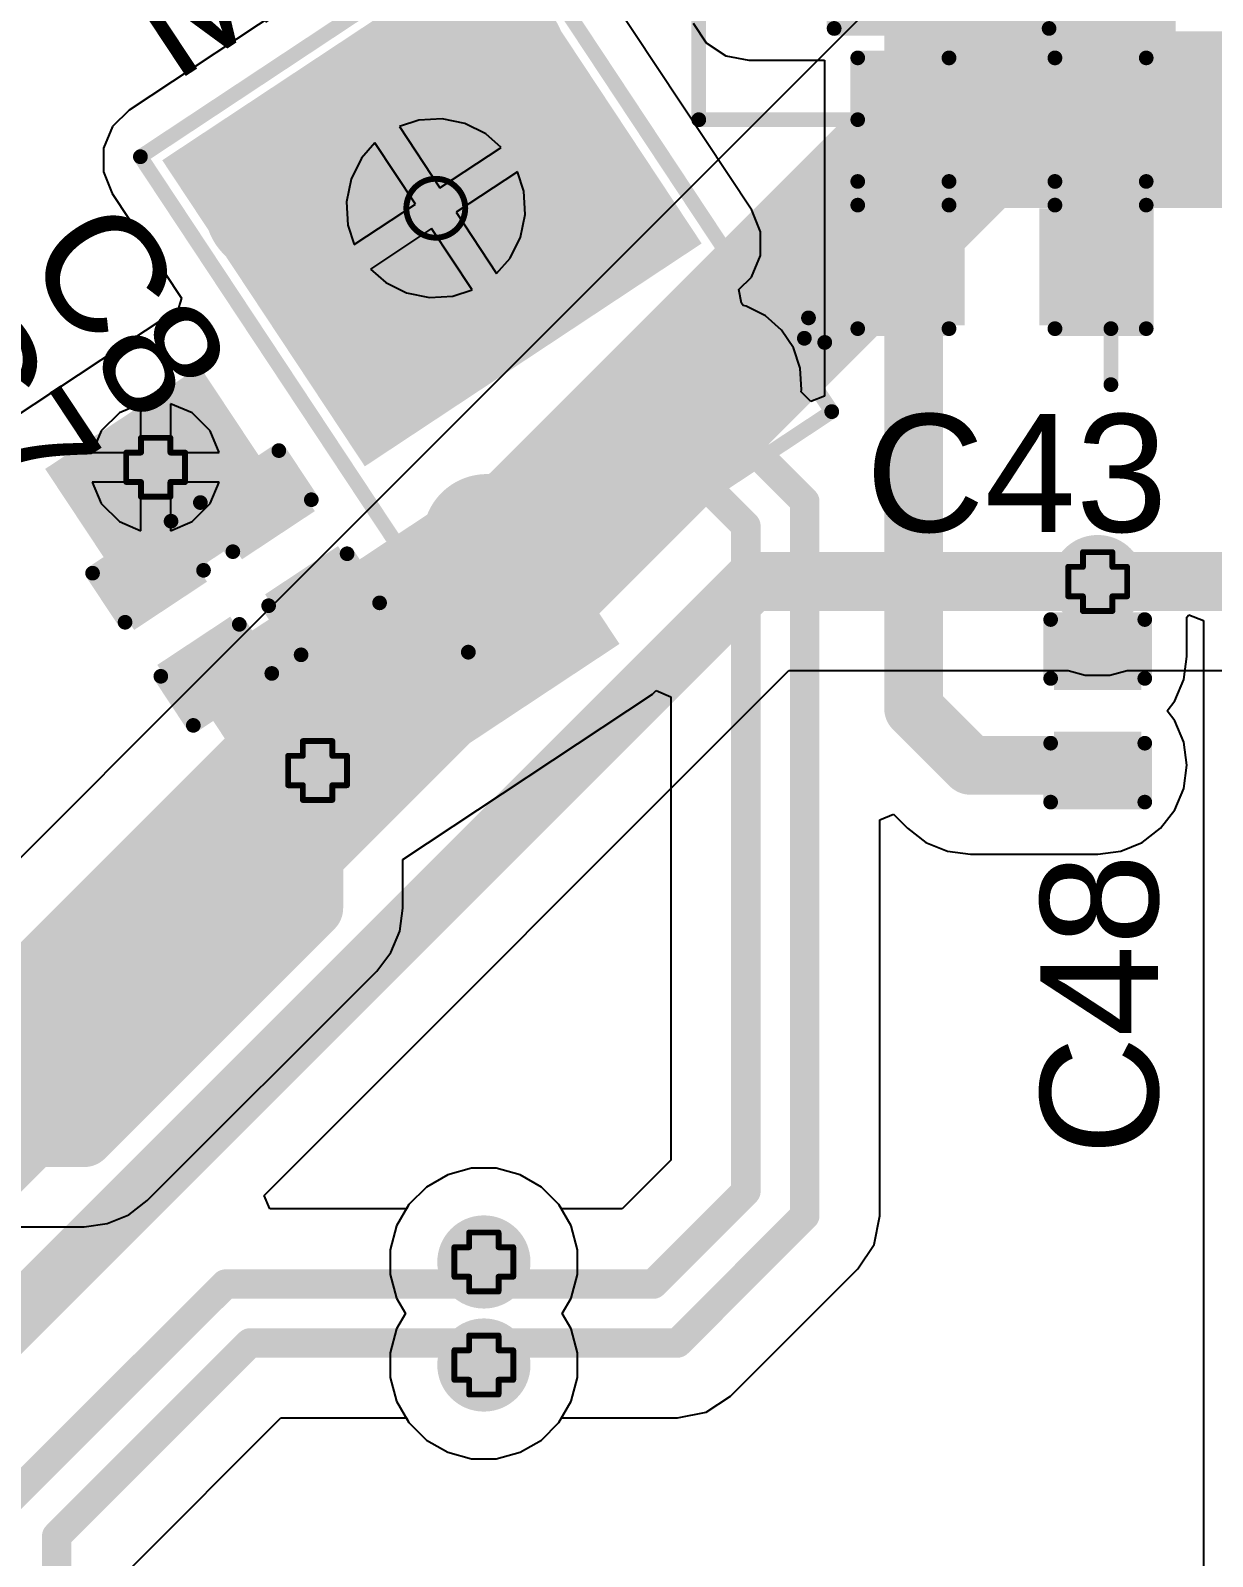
# Model space of a CAD drawing. Header units: inches. Extents: x -60 to 307, y -25 to 134.
# Drawn here: x 3.12 to 13.32, y 33.96 to 47.12 of the extents above; entities that cross this region are included whole.
import ezdxf

# ---------------------------------------------------------------- set-up
doc = ezdxf.new("R2010")
doc.units = ezdxf.units.IN
for name, color, linetype in [('BOARD OUTLINE', 216, 'Continuous'), ('Bottom Layer', 5, 'Continuous'), ('Bottom Solder', 6, 'Continuous'), ('Drill Drawing', 1, 'Continuous'), ('Pad Holes', 156, 'Continuous'), ('Top Layer', 1, 'Continuous'), ('Top Overlay', 2, 'Continuous'), ('Top Paste', 8, 'Continuous'), ('Top Solder', 216, 'Continuous'), ('Via Holes', 16, 'Continuous')]:
    doc.layers.add(name, color=color, linetype=linetype)
doc.styles.add('Arial', font='', dxfattribs={"height": 0.2})
doc.styles.get('Arial').set_extended_font_data('Arial')

# ---------------------------------------------------------------- blocks, each defined once
blk = doc.blocks.new('C___0402_1')
at = {"layer": 'Top Layer'}
for points in [[(-0.699, -0.318), (-0.699, 0.318), (-0.241, 0.318), (-0.241, -0.318)], [(0.241, -0.318), (0.241, 0.318), (0.699, 0.318), (0.699, -0.318)]]:
    blk.add_hatch(color=1, dxfattribs=at).paths.add_polyline_path(points)
at = {"layer": 'Top Paste'}
for points in [[(-0.699, -0.318), (-0.699, 0.318), (-0.241, 0.318), (-0.241, -0.318)], [(0.241, -0.318), (0.241, 0.318), (0.699, 0.318), (0.699, -0.318)]]:
    blk.add_hatch(color=8, dxfattribs=at).paths.add_polyline_path(points)
at = {"layer": 'Top Solder'}
for points in [[(-0.758, -0.377), (-0.758, 0.377), (-0.181, 0.377), (-0.181, -0.377)], [(0.181, -0.377), (0.181, 0.377), (0.758, 0.377), (0.758, -0.377)]]:
    blk.add_hatch(color=216, dxfattribs=at).paths.add_polyline_path(points)
at = {"layer": 'Top Overlay', "const_width": 0.127}
for points in [[(-0.787, 0.406), (-0.787, -0.406)], [(-0.787, 0.406), (-0.279, 0.406)], [(0.279, 0.406), (0.787, 0.406)], [(0.787, 0.406), (0.787, -0.406)], [(-0.787, -0.406), (-0.279, -0.406)], [(0.279, -0.406), (0.787, -0.406)]]:
    blk.add_lwpolyline(points, dxfattribs=at)
at = {"layer": 'Top Overlay', "const_width": 0.0635}
for points in [[(-0.819, 0.406, 1), (-0.756, 0.406, 1)], [(-0.819, 0.406, 1), (-0.756, 0.406, 1)], [(-0.311, 0.406, 1), (-0.248, 0.406, 1)], [(0.248, 0.406, 1), (0.311, 0.406, 1)], [(0.756, 0.406, 1), (0.819, 0.406, 1)], [(0.756, 0.406, 1), (0.819, 0.406, 1)], [(-0.819, -0.406, 1), (-0.756, -0.406, 1)], [(-0.819, -0.406, 1), (-0.756, -0.406, 1)], [(-0.311, -0.406, 1), (-0.248, -0.406, 1)], [(0.248, -0.406, 1), (0.311, -0.406, 1)], [(0.756, -0.406, 1), (0.819, -0.406, 1)], [(0.756, -0.406, 1), (0.819, -0.406, 1)]]:
    blk.add_lwpolyline(points, format="xyb", close=True, dxfattribs=at)
blk = doc.blocks.new('SOD_323_7')
at = {"layer": 'Top Layer'}
for points in [[(-0.75, -0.45), (-1.55, -0.45), (-1.55, 0.45), (-0.75, 0.45)], [(1.55, -0.45), (0.75, -0.45), (0.75, 0.45), (1.55, 0.45)]]:
    blk.add_hatch(color=1, dxfattribs=at).paths.add_polyline_path(points)
at = {"layer": 'Top Overlay'}
for points in [[(-2.007, 0.483), (-0.915, 0.483), (-0.915, 0.787), (-2.007, 0.787)], [(-2.007, -0.508), (-1.575, -0.508), (-1.575, 0.508), (-2.007, 0.508)], [(-2.007, -0.787), (-0.915, -0.787), (-0.915, -0.483), (-2.007, -0.483)]]:
    blk.add_hatch(color=2, dxfattribs=at).paths.add_polyline_path(points)
at = {"layer": 'Top Paste'}
for points in [[(-0.75, -0.45), (-1.55, -0.45), (-1.55, 0.45), (-0.75, 0.45)], [(1.55, -0.45), (0.75, -0.45), (0.75, 0.45), (1.55, 0.45)]]:
    blk.add_hatch(color=8, dxfattribs=at).paths.add_polyline_path(points)
at = {"layer": 'Top Solder'}
for points in [[(-0.695, -0.505), (-1.605, -0.505), (-1.605, 0.505), (-0.695, 0.505)], [(1.605, -0.505), (0.695, -0.505), (0.695, 0.505), (1.605, 0.505)]]:
    blk.add_hatch(color=216, dxfattribs=at).paths.add_polyline_path(points)
at = {"layer": 'Top Overlay', "const_width": 0.127}
for points in [[(0.94, 0.737), (-0.914, 0.737)], [(0.94, 0.737), (0.94, 0.559)], [(0.94, -0.559), (0.94, -0.737)], [(0.94, -0.737), (-0.914, -0.737)]]:
    blk.add_lwpolyline(points, dxfattribs=at)
at = {"layer": 'Top Overlay', "const_width": 0.0635}
for points in [[(-0.946, 0.737, 1), (-0.883, 0.737, 1)], [(0.908, 0.737, 1), (0.972, 0.737, 1)], [(0.908, 0.737, 1), (0.972, 0.737, 1)], [(0.908, 0.559, 1), (0.972, 0.559, 1)], [(0.908, -0.559, 1), (0.972, -0.559, 1)], [(-0.946, -0.737, 1), (-0.883, -0.737, 1)], [(0.908, -0.737, 1), (0.972, -0.737, 1)], [(0.908, -0.737, 1), (0.972, -0.737, 1)]]:
    blk.add_lwpolyline(points, format="xyb", close=True, dxfattribs=at)
blk = doc.blocks.new('SPM0687LR5H_1_26')
at = {"layer": 'Bottom Solder'}
h = blk.add_hatch(color=6, dxfattribs=at)
edge = h.paths.add_edge_path()
edge.add_arc((0, -0.913), 0.102, 0, 360)
at = {"layer": 'Pad Holes'}
h = blk.add_hatch(color=7, dxfattribs=at)
edge = h.paths.add_edge_path()
edge.add_arc((0, -0.913), 0.512, 0, 360)
at = {"layer": 'Top Layer'}
h = blk.add_hatch(color=1, dxfattribs=at)
edge = h.paths.add_edge_path()
edge.add_arc((-1.204, 1.703), 0.45, 0, 360)
h = blk.add_hatch(color=1, dxfattribs=at)
edge = h.paths.add_edge_path()
edge.add_arc((0, 1.703), 0.45, 0, 360)
h = blk.add_hatch(color=1, dxfattribs=at)
edge = h.paths.add_edge_path()
edge.add_arc((1.204, 1.703), 0.45, 0, 360)
h = blk.add_hatch(color=1, dxfattribs=at)
edge = h.paths.add_edge_path()
edge.add_arc((0, -0.913), 0.838, 0, 360)
h = blk.add_hatch(color=1, dxfattribs=at)
edge = h.paths.add_edge_path()
edge.add_arc((-1.204, -1.703), 0.45, 0, 360)
h = blk.add_hatch(color=1, dxfattribs=at)
edge = h.paths.add_edge_path()
edge.add_arc((1.204, -1.703), 0.45, 0, 360)
at = {"layer": 'Top Paste'}
h = blk.add_hatch(color=8, dxfattribs=at)
edge = h.paths.add_edge_path()
edge.add_arc((-1.204, 1.703), 0.45, 0, 360)
h = blk.add_hatch(color=8, dxfattribs=at)
edge = h.paths.add_edge_path()
edge.add_arc((0, 1.703), 0.45, 0, 360)
h = blk.add_hatch(color=8, dxfattribs=at)
edge = h.paths.add_edge_path()
edge.add_arc((1.204, 1.703), 0.45, 0, 360)
h = blk.add_hatch(color=8, dxfattribs=at)
edge = h.paths.add_edge_path()
edge.add_arc((-1.204, -1.703), 0.45, 0, 360)
h = blk.add_hatch(color=8, dxfattribs=at)
edge = h.paths.add_edge_path()
edge.add_arc((1.204, -1.703), 0.45, 0, 360)
at = {"layer": 'Top Solder'}
h = blk.add_hatch(color=216, dxfattribs=at)
edge = h.paths.add_edge_path()
edge.add_arc((-1.204, 1.703), 0.552, 0, 360)
h = blk.add_hatch(color=216, dxfattribs=at)
edge = h.paths.add_edge_path()
edge.add_arc((0, 1.703), 0.552, 0, 360)
h = blk.add_hatch(color=216, dxfattribs=at)
edge = h.paths.add_edge_path()
edge.add_arc((1.204, 1.703), 0.552, 0, 360)
h = blk.add_hatch(color=216, dxfattribs=at)
edge = h.paths.add_edge_path()
edge.add_arc((0, -0.913), 0.94, 0, 360)
h = blk.add_hatch(color=216, dxfattribs=at)
edge = h.paths.add_edge_path()
edge.add_arc((-1.204, -1.703), 0.552, 0, 360)
h = blk.add_hatch(color=216, dxfattribs=at)
edge = h.paths.add_edge_path()
edge.add_arc((1.204, -1.703), 0.552, 0, 360)
at = {"layer": 'Top Overlay', "const_width": 0.127}
for points in [[(-1.88, -2.69), (-1.88, 2.436)], [(1.88, 2.436), (-1.88, 2.436)], [(1.88, -2.69), (1.88, 2.436)], [(-2.032, 1.778), (-2.159, 1.905)], [(-2.159, 1.651), (-2.159, 1.905)], [(-2.032, 1.778), (-2.159, 1.651)], [(1.88, -2.69), (-1.88, -2.69)]]:
    blk.add_lwpolyline(points, dxfattribs=at)
at = {"layer": 'Top Overlay', "const_width": 0.0635}
for points in [[(-1.912, 2.436, 1), (-1.848, 2.436, 1)], [(-1.912, 2.436, 1), (-1.848, 2.436, 1)], [(1.848, 2.436, 1), (1.912, 2.436, 1)], [(1.848, 2.436, 1), (1.912, 2.436, 1)], [(-2.191, 1.905, 1), (-2.127, 1.905, 1)], [(-2.191, 1.905, 1), (-2.127, 1.905, 1)], [(-2.191, 1.651, 1), (-2.127, 1.651, 1)], [(-2.191, 1.651, 1), (-2.127, 1.651, 1)], [(-2.064, 1.778, 1), (-2, 1.778, 1)], [(-2.064, 1.778, 1), (-2, 1.778, 1)], [(-1.912, -2.69, 1), (-1.848, -2.69, 1)], [(-1.912, -2.69, 1), (-1.848, -2.69, 1)], [(1.848, -2.69, 1), (1.912, -2.69, 1)], [(1.848, -2.69, 1), (1.912, -2.69, 1)]]:
    blk.add_lwpolyline(points, format="xyb", close=True, dxfattribs=at)
blk = doc.blocks.new('C___0603_34')
at = {"layer": 'Top Layer'}
for points in [[(-0.381, 0.445), (-0.381, -0.445), (-1.143, -0.445), (-1.143, 0.445)], [(1.143, 0.445), (1.143, -0.445), (0.381, -0.445), (0.381, 0.445)]]:
    blk.add_hatch(color=1, dxfattribs=at).paths.add_polyline_path(points)
at = {"layer": 'Top Paste'}
for points in [[(-0.381, 0.445), (-0.381, -0.445), (-1.143, -0.445), (-1.143, 0.445)], [(1.143, 0.445), (1.143, -0.445), (0.381, -0.445), (0.381, 0.445)]]:
    blk.add_hatch(color=8, dxfattribs=at).paths.add_polyline_path(points)
at = {"layer": 'Top Solder'}
for points in [[(-0.321, 0.504), (-0.321, -0.504), (-1.203, -0.504), (-1.203, 0.504)], [(1.203, 0.504), (1.203, -0.504), (0.321, -0.504), (0.321, 0.504)]]:
    blk.add_hatch(color=216, dxfattribs=at).paths.add_polyline_path(points)
at = {"layer": 'Top Overlay', "const_width": 0.127}
for points in [[(-0.457, 0.533), (-1.245, 0.533)], [(-1.245, 0.533), (-1.245, -0.533)], [(1.245, 0.533), (0.457, 0.533)], [(1.245, 0.533), (1.245, -0.533)], [(-0.457, -0.533), (-1.245, -0.533)], [(1.245, -0.533), (0.457, -0.533)]]:
    blk.add_lwpolyline(points, dxfattribs=at)
at = {"layer": 'Top Overlay', "const_width": 0.0635}
for points in [[(-1.276, 0.533, 1), (-1.213, 0.533, 1)], [(-1.276, 0.533, 1), (-1.213, 0.533, 1)], [(-0.489, 0.533, 1), (-0.425, 0.533, 1)], [(0.425, 0.533, 1), (0.489, 0.533, 1)], [(1.213, 0.533, 1), (1.276, 0.533, 1)], [(1.213, 0.533, 1), (1.276, 0.533, 1)], [(-1.276, -0.533, 1), (-1.213, -0.533, 1)], [(-1.276, -0.533, 1), (-1.213, -0.533, 1)], [(-0.489, -0.533, 1), (-0.425, -0.533, 1)], [(0.425, -0.533, 1), (0.489, -0.533, 1)], [(1.213, -0.533, 1), (1.276, -0.533, 1)], [(1.213, -0.533, 1), (1.276, -0.533, 1)]]:
    blk.add_lwpolyline(points, format="xyb", close=True, dxfattribs=at)
blk = doc.blocks.new('C___0603_35')
at = {"layer": 'Top Layer'}
for points in [[(-0.381, 0.445), (-0.381, -0.445), (-1.143, -0.445), (-1.143, 0.445)], [(1.143, 0.445), (1.143, -0.445), (0.381, -0.445), (0.381, 0.445)]]:
    blk.add_hatch(color=1, dxfattribs=at).paths.add_polyline_path(points)
at = {"layer": 'Top Paste'}
for points in [[(-0.381, 0.445), (-0.381, -0.445), (-1.143, -0.445), (-1.143, 0.445)], [(1.143, 0.445), (1.143, -0.445), (0.381, -0.445), (0.381, 0.445)]]:
    blk.add_hatch(color=8, dxfattribs=at).paths.add_polyline_path(points)
at = {"layer": 'Top Solder'}
for points in [[(-0.321, 0.504), (-0.321, -0.504), (-1.203, -0.504), (-1.203, 0.504)], [(1.203, 0.504), (1.203, -0.504), (0.321, -0.504), (0.321, 0.504)]]:
    blk.add_hatch(color=216, dxfattribs=at).paths.add_polyline_path(points)
at = {"layer": 'Top Overlay', "const_width": 0.127}
for points in [[(-1.245, 0.533), (-1.245, -0.533)], [(-0.457, 0.533), (-1.245, 0.533)], [(1.245, 0.533), (0.457, 0.533)], [(1.245, 0.533), (1.245, -0.533)], [(-0.457, -0.533), (-1.245, -0.533)], [(1.245, -0.533), (0.457, -0.533)]]:
    blk.add_lwpolyline(points, dxfattribs=at)
at = {"layer": 'Top Overlay', "const_width": 0.0635}
for points in [[(-1.276, 0.533, 1), (-1.213, 0.533, 1)], [(-1.276, 0.533, 1), (-1.213, 0.533, 1)], [(-0.489, 0.533, 1), (-0.425, 0.533, 1)], [(0.425, 0.533, 1), (0.489, 0.533, 1)], [(1.213, 0.533, 1), (1.276, 0.533, 1)], [(1.213, 0.533, 1), (1.276, 0.533, 1)], [(-1.276, -0.533, 1), (-1.213, -0.533, 1)], [(-1.276, -0.533, 1), (-1.213, -0.533, 1)], [(-0.489, -0.533, 1), (-0.425, -0.533, 1)], [(0.425, -0.533, 1), (0.489, -0.533, 1)], [(1.213, -0.533, 1), (1.276, -0.533, 1)], [(1.213, -0.533, 1), (1.276, -0.533, 1)]]:
    blk.add_lwpolyline(points, format="xyb", close=True, dxfattribs=at)
blk = doc.blocks.new('C___0402_70')
at = {"layer": 'Top Layer'}
for points in [[(-0.699, -0.318), (-0.699, 0.318), (-0.241, 0.318), (-0.241, -0.318)], [(0.241, -0.318), (0.241, 0.318), (0.699, 0.318), (0.699, -0.318)]]:
    blk.add_hatch(color=1, dxfattribs=at).paths.add_polyline_path(points)
at = {"layer": 'Top Paste'}
for points in [[(-0.699, -0.318), (-0.699, 0.318), (-0.241, 0.318), (-0.241, -0.318)], [(0.241, -0.318), (0.241, 0.318), (0.699, 0.318), (0.699, -0.318)]]:
    blk.add_hatch(color=8, dxfattribs=at).paths.add_polyline_path(points)
at = {"layer": 'Top Solder'}
for points in [[(-0.758, -0.377), (-0.758, 0.377), (-0.181, 0.377), (-0.181, -0.377)], [(0.181, -0.377), (0.181, 0.377), (0.758, 0.377), (0.758, -0.377)]]:
    blk.add_hatch(color=216, dxfattribs=at).paths.add_polyline_path(points)
at = {"layer": 'Top Overlay', "const_width": 0.127}
for points in [[(-0.279, 0.406), (-0.787, 0.406)], [(-0.787, 0.406), (-0.787, -0.406)], [(0.787, 0.406), (0.279, 0.406)], [(0.787, 0.406), (0.787, -0.406)], [(-0.279, -0.406), (-0.787, -0.406)], [(0.787, -0.406), (0.279, -0.406)]]:
    blk.add_lwpolyline(points, dxfattribs=at)
at = {"layer": 'Top Overlay', "const_width": 0.0635}
for points in [[(-0.819, 0.406, 1), (-0.756, 0.406, 1)], [(-0.819, 0.406, 1), (-0.756, 0.406, 1)], [(-0.311, 0.406, 1), (-0.248, 0.406, 1)], [(0.248, 0.406, 1), (0.311, 0.406, 1)], [(0.756, 0.406, 1), (0.819, 0.406, 1)], [(0.756, 0.406, 1), (0.819, 0.406, 1)], [(-0.819, -0.406, 1), (-0.756, -0.406, 1)], [(-0.819, -0.406, 1), (-0.756, -0.406, 1)], [(-0.311, -0.406, 1), (-0.248, -0.406, 1)], [(0.248, -0.406, 1), (0.311, -0.406, 1)], [(0.756, -0.406, 1), (0.819, -0.406, 1)], [(0.756, -0.406, 1), (0.819, -0.406, 1)]]:
    blk.add_lwpolyline(points, format="xyb", close=True, dxfattribs=at)
blk = doc.blocks.new('C___0402_71')
at = {"layer": 'Top Layer'}
for points in [[(-0.699, -0.318), (-0.699, 0.318), (-0.241, 0.318), (-0.241, -0.318)], [(0.241, -0.318), (0.241, 0.318), (0.699, 0.318), (0.699, -0.318)]]:
    blk.add_hatch(color=1, dxfattribs=at).paths.add_polyline_path(points)
at = {"layer": 'Top Paste'}
for points in [[(-0.699, -0.318), (-0.699, 0.318), (-0.241, 0.318), (-0.241, -0.318)], [(0.241, -0.318), (0.241, 0.318), (0.699, 0.318), (0.699, -0.318)]]:
    blk.add_hatch(color=8, dxfattribs=at).paths.add_polyline_path(points)
at = {"layer": 'Top Solder'}
for points in [[(-0.758, -0.377), (-0.758, 0.377), (-0.181, 0.377), (-0.181, -0.377)], [(0.181, -0.377), (0.181, 0.377), (0.758, 0.377), (0.758, -0.377)]]:
    blk.add_hatch(color=216, dxfattribs=at).paths.add_polyline_path(points)
at = {"layer": 'Top Overlay', "const_width": 0.127}
for points in [[(-0.787, 0.406), (-0.787, -0.406)], [(-0.279, 0.406), (-0.787, 0.406)], [(0.787, 0.406), (0.279, 0.406)], [(0.787, 0.406), (0.787, -0.406)], [(-0.279, -0.406), (-0.787, -0.406)], [(0.787, -0.406), (0.279, -0.406)]]:
    blk.add_lwpolyline(points, dxfattribs=at)
at = {"layer": 'Top Overlay', "const_width": 0.0635}
for points in [[(-0.819, 0.406, 1), (-0.756, 0.406, 1)], [(-0.819, 0.406, 1), (-0.756, 0.406, 1)], [(-0.311, 0.406, 1), (-0.248, 0.406, 1)], [(0.248, 0.406, 1), (0.311, 0.406, 1)], [(0.756, 0.406, 1), (0.819, 0.406, 1)], [(0.756, 0.406, 1), (0.819, 0.406, 1)], [(-0.819, -0.406, 1), (-0.756, -0.406, 1)], [(-0.819, -0.406, 1), (-0.756, -0.406, 1)], [(-0.311, -0.406, 1), (-0.248, -0.406, 1)], [(0.248, -0.406, 1), (0.311, -0.406, 1)], [(0.756, -0.406, 1), (0.819, -0.406, 1)], [(0.756, -0.406, 1), (0.819, -0.406, 1)]]:
    blk.add_lwpolyline(points, format="xyb", close=True, dxfattribs=at)

msp = doc.modelspace()

# ---------------------------------------------------------------- hatches: boundary and pattern name
at = {"layer": 'Bottom Layer'}
h = msp.add_hatch(color=5, dxfattribs=at)
edge = h.paths.add_edge_path()
edge.add_arc((4.204, 43.356), 0.3, 0, 360)
h = msp.add_hatch(color=5, dxfattribs=at)
edge = h.paths.add_edge_path()
edge.add_arc((12.332, 42.37), 0.3, 0, 360)
h = msp.add_hatch(color=5, dxfattribs=at)
edge = h.paths.add_edge_path()
edge.add_arc((5.601, 40.74), 0.3, 0, 360)
h = msp.add_hatch(color=5, dxfattribs=at)
edge = h.paths.add_edge_path()
edge.add_arc((7.036, 36.5), 0.3, 0, 360)
h = msp.add_hatch(color=5, dxfattribs=at)
edge = h.paths.add_edge_path()
edge.add_arc((7.036, 35.611), 0.3, 0, 360)
at = {"layer": 'Bottom Solder'}
h = msp.add_hatch(color=6, dxfattribs=at)
edge = h.paths.add_edge_path()
edge.add_arc((4.204, 43.356), 0.402, 0, 360)
h = msp.add_hatch(color=6, dxfattribs=at)
edge = h.paths.add_edge_path()
edge.add_arc((12.332, 42.37), 0.402, 0, 360)
h = msp.add_hatch(color=6, dxfattribs=at)
edge = h.paths.add_edge_path()
edge.add_arc((5.601, 40.74), 0.402, 0, 360)
h = msp.add_hatch(color=6, dxfattribs=at)
edge = h.paths.add_edge_path()
edge.add_arc((7.036, 36.5), 0.402, 0, 360)
h = msp.add_hatch(color=6, dxfattribs=at)
edge = h.paths.add_edge_path()
edge.add_arc((7.036, 35.611), 0.402, 0, 360)
at = {"layer": 'Top Layer'}
for points in [[(7.167, 47.928), (4.261, 46.005), (6.009, 43.364), (8.915, 45.287)], [(4.585, 44.225), (3.251, 43.342), (4.049, 42.138), (5.383, 43.021)], [(7.187, 43.371), (4.444, 41.555), (5.463, 40.016), (8.206, 41.832)]]:
    msp.add_hatch(color=1, dxfattribs=at).paths.add_polyline_path(points)
h = msp.add_hatch(color=1, dxfattribs=at)
edge = h.paths.add_edge_path()
edge.add_arc((4.204, 43.356), 0.3, 0, 360)
h = msp.add_hatch(color=1, dxfattribs=at)
edge = h.paths.add_edge_path()
edge.add_arc((12.332, 42.37), 0.3, 0, 360)
h = msp.add_hatch(color=1, dxfattribs=at)
edge = h.paths.add_edge_path()
edge.add_arc((5.601, 40.74), 0.3, 0, 360)
h = msp.add_hatch(color=1, dxfattribs=at)
edge = h.paths.add_edge_path()
edge.add_arc((7.036, 36.5), 0.3, 0, 360)
h = msp.add_hatch(color=1, dxfattribs=at)
edge = h.paths.add_edge_path()
edge.add_arc((7.036, 35.611), 0.3, 0, 360)
at = {"layer": 'Top Solder'}
h = msp.add_hatch(color=216, dxfattribs=at)
edge = h.paths.add_edge_path()
edge.add_arc((4.204, 43.356), 0.402, 0, 360)
h = msp.add_hatch(color=216, dxfattribs=at)
edge = h.paths.add_edge_path()
edge.add_arc((12.332, 42.37), 0.402, 0, 360)
h = msp.add_hatch(color=216, dxfattribs=at)
edge = h.paths.add_edge_path()
edge.add_arc((5.601, 40.74), 0.402, 0, 360)
h = msp.add_hatch(color=216, dxfattribs=at)
edge = h.paths.add_edge_path()
edge.add_arc((7.036, 36.5), 0.402, 0, 360)
h = msp.add_hatch(color=216, dxfattribs=at)
edge = h.paths.add_edge_path()
edge.add_arc((7.036, 35.611), 0.402, 0, 360)
at = {"layer": 'Via Holes'}
h = msp.add_hatch(color=7, dxfattribs=at)
edge = h.paths.add_edge_path()
edge.add_arc((4.204, 43.356), 0.15, 0, 360)
h = msp.add_hatch(color=7, dxfattribs=at)
edge = h.paths.add_edge_path()
edge.add_arc((12.332, 42.37), 0.15, 0, 360)
h = msp.add_hatch(color=7, dxfattribs=at)
edge = h.paths.add_edge_path()
edge.add_arc((5.601, 40.74), 0.15, 0, 360)
h = msp.add_hatch(color=7, dxfattribs=at)
edge = h.paths.add_edge_path()
edge.add_arc((7.036, 36.5), 0.15, 0, 360)
h = msp.add_hatch(color=7, dxfattribs=at)
edge = h.paths.add_edge_path()
edge.add_arc((7.036, 35.611), 0.15, 0, 360)

# ---------------------------------------------------------------- linework, layer by layer
at = {"layer": 'BOARD OUTLINE', "const_width": 0.254}
msp.add_lwpolyline([(33.89, 54.238, -6.230382), (11.984, 54.26)], format="xyb", dxfattribs=at)
at = {"layer": 'Bottom Layer'}
for p, q in [((10.31, 47.261), (4.696, 41.646)), ((6.474, 46.35), (6.308, 46.295)), ((6.675, 46.363), (6.474, 46.35)), ((6.873, 46.322), (6.675, 46.363)), ((6.308, 46.295), (6.657, 45.767)), ((7.053, 46.232), (6.873, 46.322)), ((7.184, 46.116), (7.053, 46.232)), ((6.096, 46.155), (5.98, 46.024)), ((6.445, 45.627), (6.096, 46.155)), ((6.657, 45.767), (7.184, 46.116)), ((5.98, 46.024), (5.89, 45.843)), ((5.89, 45.843), (5.85, 45.645)), ((7.325, 45.905), (6.797, 45.556)), ((7.38, 45.739), (7.325, 45.905)), ((7.392, 45.537), (7.38, 45.739)), ((5.85, 45.645), (5.862, 45.444)), ((5.918, 45.278), (6.445, 45.627)), ((6.797, 45.556), (7.146, 45.028)), ((5.862, 45.444), (5.918, 45.278)), ((7.352, 45.34), (7.392, 45.537)), ((6.585, 45.415), (6.058, 45.066)), ((6.934, 44.888), (6.585, 45.415)), ((7.262, 45.159), (7.352, 45.34)), ((7.146, 45.028), (7.262, 45.159)), ((6.058, 45.066), (6.189, 44.95)), ((6.189, 44.95), (6.369, 44.86)), ((6.369, 44.86), (6.567, 44.82)), ((6.567, 44.82), (6.769, 44.832)), ((6.769, 44.832), (6.934, 44.888)), ((4.077, 43.903), (3.891, 43.826)), ((4.077, 43.483), (4.077, 43.903)), ((4.518, 43.826), (4.331, 43.903)), ((4.331, 43.903), (4.331, 43.483)), ((3.891, 43.826), (3.735, 43.67)), ((4.674, 43.67), (4.518, 43.826)), ((3.735, 43.67), (3.657, 43.483)), ((4.751, 43.483), (4.674, 43.67)), ((3.657, 43.483), (4.077, 43.483)), ((4.331, 43.483), (4.751, 43.483)), ((4.077, 43.229), (3.657, 43.229)), ((3.657, 43.229), (3.735, 43.043)), ((4.077, 42.809), (4.077, 43.229)), ((4.751, 43.229), (4.331, 43.229)), ((4.331, 43.229), (4.331, 42.809)), ((4.674, 43.043), (4.751, 43.229)), ((3.735, 43.043), (3.891, 42.887)), ((4.518, 42.887), (4.674, 43.043)), ((3.891, 42.887), (4.077, 42.809)), ((4.331, 42.809), (4.518, 42.887)), ((4.696, 41.646), (-1.119, 35.831)), ((5.141, 37.074), (9.668, 41.602)), ((9.668, 41.602), (12.078, 41.602)), ((12.078, 41.602), (12.225, 41.562)), ((12.225, 41.562), (12.438, 41.562)), ((12.438, 41.562), (12.585, 41.602)), ((12.585, 41.602), (20.197, 41.602)), ((6.929, 37.308), (6.724, 37.253)), ((7.142, 37.308), (6.929, 37.308)), ((7.348, 37.253), (7.142, 37.308)), ((6.54, 37.146), (6.389, 36.996)), ((6.724, 37.253), (6.54, 37.146)), ((7.532, 37.146), (7.348, 37.253)), ((7.682, 36.996), (7.532, 37.146)), ((5.19, 36.957), (5.141, 37.074)), ((6.389, 36.996), (6.367, 36.957)), ((7.789, 36.812), (7.682, 36.996)), ((6.367, 36.957), (5.19, 36.957)), ((7.844, 36.606), (7.789, 36.812)), ((7.844, 36.393), (7.844, 36.606)), ((7.789, 36.188), (7.844, 36.393)), ((7.712, 36.055), (7.789, 36.188)), ((7.789, 35.923), (7.712, 36.055)), ((7.844, 35.717), (7.789, 35.923)), ((7.844, 35.504), (7.844, 35.717)), ((7.789, 35.299), (7.844, 35.504)), ((7.682, 35.115), (7.789, 35.299)), ((3.998, 33.867), (5.285, 35.154)), ((5.285, 35.154), (6.367, 35.154)), ((6.367, 35.154), (6.389, 35.115)), ((6.389, 35.115), (6.54, 34.964)), ((7.532, 34.964), (7.682, 35.115)), ((6.54, 34.964), (6.724, 34.858)), ((7.348, 34.858), (7.532, 34.964)), ((6.724, 34.858), (6.929, 34.803)), ((6.929, 34.803), (7.142, 34.803)), ((7.142, 34.803), (7.348, 34.858))]:
    msp.add_line(p, q, dxfattribs=at)
for points, const_width in [([(5.601, 40.74), (11.216, 46.355)], 1.524), ([(11.216, 46.355), (15.9, 46.355)], 1.524), ([(0.279, 33.299), (9.35, 42.37)], 0.508), ([(9.35, 42.37), (12.332, 42.37)], 0.508), ([(12.332, 42.37), (15.319, 42.37)], 0.508), ([(-2.822, 32.317), (5.601, 40.74)], 1.524), ([(6.845, 36.309), (7.036, 36.5)], 0.254), ([(2.842, 34.346), (4.806, 36.309)], 0.254), ([(4.806, 36.309), (6.845, 36.309)], 0.254), ([(3.35, 34.135), (5.016, 35.801)], 0.254), ([(5.016, 35.801), (6.845, 35.801)], 0.254), ([(6.845, 35.801), (7.036, 35.611)], 0.254), ([(3.35, 29.708), (3.35, 34.135)], 0.254)]:
    msp.add_lwpolyline(points, dxfattribs=dict(at, const_width=const_width))
for points, const_width in [([(10.835, 46.355, 1), (11.597, 46.355, 1)], 0.762), ([(10.835, 46.355, 1), (11.597, 46.355, 1)], 0.762), ([(9.223, 42.37, 1), (9.477, 42.37, 1)], 0.254), ([(9.223, 42.37, 1), (9.477, 42.37, 1)], 0.254), ([(12.205, 42.37, 1), (12.459, 42.37, 1)], 0.254), ([(12.205, 42.37, 1), (12.459, 42.37, 1)], 0.254), ([(5.22, 40.74, 1), (5.982, 40.74, 1)], 0.762), ([(5.22, 40.74, 1), (5.982, 40.74, 1)], 0.762), ([(6.972, 36.5, 1), (7.099, 36.5, 1)], 0.127), ([(4.743, 36.309, 1), (4.87, 36.309, 1)], 0.127), ([(4.743, 36.309, 1), (4.87, 36.309, 1)], 0.127), ([(6.782, 36.309, 1), (6.909, 36.309, 1)], 0.127), ([(6.782, 36.309, 1), (6.909, 36.309, 1)], 0.127), ([(4.953, 35.801, 1), (5.08, 35.801, 1)], 0.127), ([(4.953, 35.801, 1), (5.08, 35.801, 1)], 0.127), ([(6.782, 35.801, 1), (6.909, 35.801, 1)], 0.127), ([(6.782, 35.801, 1), (6.909, 35.801, 1)], 0.127), ([(6.972, 35.611, 1), (7.099, 35.611, 1)], 0.127), ([(3.287, 34.135, 1), (3.414, 34.135, 1)], 0.127), ([(3.287, 34.135, 1), (3.414, 34.135, 1)], 0.127)]:
    msp.add_lwpolyline(points, format="xyb", close=True, dxfattribs=dict(at, const_width=const_width))
at = {"layer": 'Drill Drawing'}
for points, const_width in [([(6.875, 45.591, 1), (6.367, 45.591, 1)], 0.0508), ([(6.354, 45.591, 1), (6.38, 45.591, 1)], 0.0254), ([(6.862, 45.591, 1), (6.888, 45.591, 1)], 0.0254), ([(4.065, 43.61, 1), (4.09, 43.61, 1)], 0.0254), ([(4.065, 43.61, 1), (4.09, 43.61, 1)], 0.0254), ([(4.319, 43.61, 1), (4.344, 43.61, 1)], 0.0254), ([(4.319, 43.61, 1), (4.344, 43.61, 1)], 0.0254), ([(3.938, 43.483, 1), (3.963, 43.483, 1)], 0.0254), ([(3.938, 43.483, 1), (3.963, 43.483, 1)], 0.0254), ([(4.065, 43.483, 1), (4.09, 43.483, 1)], 0.0254), ([(4.065, 43.483, 1), (4.09, 43.483, 1)], 0.0254), ([(4.319, 43.483, 1), (4.344, 43.483, 1)], 0.0254), ([(4.319, 43.483, 1), (4.344, 43.483, 1)], 0.0254), ([(4.446, 43.483, 1), (4.471, 43.483, 1)], 0.0254), ([(4.446, 43.483, 1), (4.471, 43.483, 1)], 0.0254), ([(3.938, 43.229, 1), (3.963, 43.229, 1)], 0.0254), ([(3.938, 43.229, 1), (3.963, 43.229, 1)], 0.0254), ([(4.065, 43.229, 1), (4.09, 43.229, 1)], 0.0254), ([(4.065, 43.229, 1), (4.09, 43.229, 1)], 0.0254), ([(4.319, 43.229, 1), (4.344, 43.229, 1)], 0.0254), ([(4.319, 43.229, 1), (4.344, 43.229, 1)], 0.0254), ([(4.446, 43.229, 1), (4.471, 43.229, 1)], 0.0254), ([(4.446, 43.229, 1), (4.471, 43.229, 1)], 0.0254), ([(4.065, 43.102, 1), (4.09, 43.102, 1)], 0.0254), ([(4.065, 43.102, 1), (4.09, 43.102, 1)], 0.0254), ([(4.319, 43.102, 1), (4.344, 43.102, 1)], 0.0254), ([(4.319, 43.102, 1), (4.344, 43.102, 1)], 0.0254), ([(12.192, 42.624, 1), (12.217, 42.624, 1)], 0.0254), ([(12.192, 42.624, 1), (12.217, 42.624, 1)], 0.0254), ([(12.446, 42.624, 1), (12.471, 42.624, 1)], 0.0254), ([(12.446, 42.624, 1), (12.471, 42.624, 1)], 0.0254), ([(12.065, 42.497, 1), (12.09, 42.497, 1)], 0.0254), ([(12.065, 42.497, 1), (12.09, 42.497, 1)], 0.0254), ([(12.192, 42.497, 1), (12.217, 42.497, 1)], 0.0254), ([(12.192, 42.497, 1), (12.217, 42.497, 1)], 0.0254), ([(12.446, 42.497, 1), (12.471, 42.497, 1)], 0.0254), ([(12.446, 42.497, 1), (12.471, 42.497, 1)], 0.0254), ([(12.573, 42.497, 1), (12.598, 42.497, 1)], 0.0254), ([(12.573, 42.497, 1), (12.598, 42.497, 1)], 0.0254), ([(12.065, 42.243, 1), (12.09, 42.243, 1)], 0.0254), ([(12.065, 42.243, 1), (12.09, 42.243, 1)], 0.0254), ([(12.192, 42.243, 1), (12.217, 42.243, 1)], 0.0254), ([(12.192, 42.243, 1), (12.217, 42.243, 1)], 0.0254), ([(12.446, 42.243, 1), (12.471, 42.243, 1)], 0.0254), ([(12.446, 42.243, 1), (12.471, 42.243, 1)], 0.0254), ([(12.573, 42.243, 1), (12.598, 42.243, 1)], 0.0254), ([(12.573, 42.243, 1), (12.598, 42.243, 1)], 0.0254), ([(12.192, 42.116, 1), (12.217, 42.116, 1)], 0.0254), ([(12.192, 42.116, 1), (12.217, 42.116, 1)], 0.0254), ([(12.446, 42.116, 1), (12.471, 42.116, 1)], 0.0254), ([(12.446, 42.116, 1), (12.471, 42.116, 1)], 0.0254), ([(5.462, 40.994, 1), (5.487, 40.994, 1)], 0.0254), ([(5.462, 40.994, 1), (5.487, 40.994, 1)], 0.0254), ([(5.716, 40.994, 1), (5.741, 40.994, 1)], 0.0254), ([(5.716, 40.994, 1), (5.741, 40.994, 1)], 0.0254), ([(5.335, 40.867, 1), (5.36, 40.867, 1)], 0.0254), ([(5.335, 40.867, 1), (5.36, 40.867, 1)], 0.0254), ([(5.462, 40.867, 1), (5.487, 40.867, 1)], 0.0254), ([(5.462, 40.867, 1), (5.487, 40.867, 1)], 0.0254), ([(5.716, 40.867, 1), (5.741, 40.867, 1)], 0.0254), ([(5.716, 40.867, 1), (5.741, 40.867, 1)], 0.0254), ([(5.843, 40.867, 1), (5.868, 40.867, 1)], 0.0254), ([(5.843, 40.867, 1), (5.868, 40.867, 1)], 0.0254), ([(5.335, 40.613, 1), (5.36, 40.613, 1)], 0.0254), ([(5.335, 40.613, 1), (5.36, 40.613, 1)], 0.0254), ([(5.462, 40.613, 1), (5.487, 40.613, 1)], 0.0254), ([(5.462, 40.613, 1), (5.487, 40.613, 1)], 0.0254), ([(5.716, 40.613, 1), (5.741, 40.613, 1)], 0.0254), ([(5.716, 40.613, 1), (5.741, 40.613, 1)], 0.0254), ([(5.843, 40.613, 1), (5.868, 40.613, 1)], 0.0254), ([(5.843, 40.613, 1), (5.868, 40.613, 1)], 0.0254), ([(5.462, 40.486, 1), (5.487, 40.486, 1)], 0.0254), ([(5.462, 40.486, 1), (5.487, 40.486, 1)], 0.0254), ([(5.716, 40.486, 1), (5.741, 40.486, 1)], 0.0254), ([(5.716, 40.486, 1), (5.741, 40.486, 1)], 0.0254), ([(6.896, 36.754, 1), (6.921, 36.754, 1)], 0.0254), ([(6.896, 36.754, 1), (6.921, 36.754, 1)], 0.0254), ([(7.15, 36.754, 1), (7.175, 36.754, 1)], 0.0254), ([(7.15, 36.754, 1), (7.175, 36.754, 1)], 0.0254), ([(6.769, 36.627, 1), (6.795, 36.627, 1)], 0.0254), ([(6.769, 36.627, 1), (6.795, 36.627, 1)], 0.0254), ([(6.896, 36.627, 1), (6.921, 36.627, 1)], 0.0254), ([(6.896, 36.627, 1), (6.921, 36.627, 1)], 0.0254), ([(7.15, 36.627, 1), (7.175, 36.627, 1)], 0.0254), ([(7.15, 36.627, 1), (7.175, 36.627, 1)], 0.0254), ([(7.277, 36.627, 1), (7.302, 36.627, 1)], 0.0254), ([(7.277, 36.627, 1), (7.302, 36.627, 1)], 0.0254), ([(6.769, 36.373, 1), (6.795, 36.373, 1)], 0.0254), ([(6.769, 36.373, 1), (6.795, 36.373, 1)], 0.0254), ([(6.896, 36.373, 1), (6.921, 36.373, 1)], 0.0254), ([(6.896, 36.373, 1), (6.921, 36.373, 1)], 0.0254), ([(7.15, 36.373, 1), (7.175, 36.373, 1)], 0.0254), ([(7.15, 36.373, 1), (7.175, 36.373, 1)], 0.0254), ([(7.277, 36.373, 1), (7.302, 36.373, 1)], 0.0254), ([(7.277, 36.373, 1), (7.302, 36.373, 1)], 0.0254), ([(6.896, 36.246, 1), (6.921, 36.246, 1)], 0.0254), ([(6.896, 36.246, 1), (6.921, 36.246, 1)], 0.0254), ([(7.15, 36.246, 1), (7.175, 36.246, 1)], 0.0254), ([(7.15, 36.246, 1), (7.175, 36.246, 1)], 0.0254), ([(6.896, 35.865, 1), (6.921, 35.865, 1)], 0.0254), ([(6.896, 35.865, 1), (6.921, 35.865, 1)], 0.0254), ([(7.15, 35.865, 1), (7.175, 35.865, 1)], 0.0254), ([(7.15, 35.865, 1), (7.175, 35.865, 1)], 0.0254), ([(6.769, 35.738, 1), (6.795, 35.738, 1)], 0.0254), ([(6.769, 35.738, 1), (6.795, 35.738, 1)], 0.0254), ([(6.896, 35.738, 1), (6.921, 35.738, 1)], 0.0254), ([(6.896, 35.738, 1), (6.921, 35.738, 1)], 0.0254), ([(7.15, 35.738, 1), (7.175, 35.738, 1)], 0.0254), ([(7.15, 35.738, 1), (7.175, 35.738, 1)], 0.0254), ([(7.277, 35.738, 1), (7.302, 35.738, 1)], 0.0254), ([(7.277, 35.738, 1), (7.302, 35.738, 1)], 0.0254), ([(6.769, 35.484, 1), (6.795, 35.484, 1)], 0.0254), ([(6.769, 35.484, 1), (6.795, 35.484, 1)], 0.0254), ([(6.896, 35.484, 1), (6.921, 35.484, 1)], 0.0254), ([(6.896, 35.484, 1), (6.921, 35.484, 1)], 0.0254), ([(7.15, 35.484, 1), (7.175, 35.484, 1)], 0.0254), ([(7.15, 35.484, 1), (7.175, 35.484, 1)], 0.0254), ([(7.277, 35.484, 1), (7.302, 35.484, 1)], 0.0254), ([(7.277, 35.484, 1), (7.302, 35.484, 1)], 0.0254), ([(6.896, 35.357, 1), (6.921, 35.357, 1)], 0.0254), ([(6.896, 35.357, 1), (6.921, 35.357, 1)], 0.0254), ([(7.15, 35.357, 1), (7.175, 35.357, 1)], 0.0254), ([(7.15, 35.357, 1), (7.175, 35.357, 1)], 0.0254)]:
    msp.add_lwpolyline(points, format="xyb", close=True, dxfattribs=dict(at, const_width=const_width))
at = {"layer": 'Drill Drawing', "const_width": 0.0508}
for points in [[(4.077, 43.483), (4.077, 43.61)], [(4.077, 43.61), (4.331, 43.61)], [(4.331, 43.483), (4.331, 43.61)], [(3.95, 43.229), (3.95, 43.483)], [(3.95, 43.483), (4.077, 43.483)], [(4.331, 43.483), (4.458, 43.483)], [(4.458, 43.229), (4.458, 43.483)], [(3.95, 43.229), (4.077, 43.229)], [(4.077, 43.102), (4.077, 43.229)], [(4.331, 43.229), (4.458, 43.229)], [(4.331, 43.102), (4.331, 43.229)], [(4.077, 43.102), (4.331, 43.102)], [(12.205, 42.497), (12.205, 42.624)], [(12.205, 42.624), (12.459, 42.624)], [(12.459, 42.497), (12.459, 42.624)], [(12.078, 42.243), (12.078, 42.497)], [(12.078, 42.497), (12.205, 42.497)], [(12.459, 42.497), (12.586, 42.497)], [(12.586, 42.243), (12.586, 42.497)], [(12.078, 42.243), (12.205, 42.243)], [(12.205, 42.116), (12.205, 42.243)], [(12.459, 42.243), (12.586, 42.243)], [(12.459, 42.116), (12.459, 42.243)], [(12.205, 42.116), (12.459, 42.116)], [(5.474, 40.867), (5.474, 40.994)], [(5.474, 40.994), (5.728, 40.994)], [(5.728, 40.867), (5.728, 40.994)], [(5.347, 40.613), (5.347, 40.867)], [(5.347, 40.867), (5.474, 40.867)], [(5.728, 40.867), (5.855, 40.867)], [(5.855, 40.613), (5.855, 40.867)], [(5.347, 40.613), (5.474, 40.613)], [(5.474, 40.486), (5.474, 40.613)], [(5.728, 40.613), (5.855, 40.613)], [(5.728, 40.486), (5.728, 40.613)], [(5.474, 40.486), (5.728, 40.486)], [(6.909, 36.627), (6.909, 36.754)], [(6.909, 36.754), (7.163, 36.754)], [(7.163, 36.627), (7.163, 36.754)], [(6.782, 36.373), (6.782, 36.627)], [(6.782, 36.627), (6.909, 36.627)], [(7.163, 36.627), (7.29, 36.627)], [(7.29, 36.373), (7.29, 36.627)], [(6.782, 36.373), (6.909, 36.373)], [(6.909, 36.246), (6.909, 36.373)], [(7.163, 36.373), (7.29, 36.373)], [(7.163, 36.246), (7.163, 36.373)], [(6.909, 36.246), (7.163, 36.246)], [(6.909, 35.738), (6.909, 35.865)], [(6.909, 35.865), (7.163, 35.865)], [(7.163, 35.738), (7.163, 35.865)], [(6.782, 35.484), (6.782, 35.738)], [(6.782, 35.738), (6.909, 35.738)], [(7.163, 35.738), (7.29, 35.738)], [(7.29, 35.484), (7.29, 35.738)], [(6.782, 35.484), (6.909, 35.484)], [(6.909, 35.357), (6.909, 35.484)], [(7.163, 35.484), (7.29, 35.484)], [(7.163, 35.357), (7.163, 35.484)], [(6.909, 35.357), (7.163, 35.357)]]:
    msp.add_lwpolyline(points, dxfattribs=at)
at = {"layer": 'Top Layer'}
for p, q in [((6.881, 48.36), (3.975, 46.437)), ((9.347, 45.573), (7.598, 48.214)), ((8.843, 47.187), (8.955, 47.019)), ((8.955, 47.019), (9.123, 46.907)), ((9.123, 46.907), (9.321, 46.867)), ((9.321, 46.867), (9.976, 46.867)), ((9.976, 46.867), (9.976, 46.355)), ((3.975, 46.437), (3.832, 46.295)), ((9.976, 46.355), (9.976, 45.085)), ((3.832, 46.295), (3.753, 46.108)), ((3.753, 46.108), (3.753, 45.906)), ((3.753, 45.906), (3.829, 45.719)), ((3.829, 45.719), (4.427, 44.816)), ((9.423, 45.386), (9.347, 45.573)), ((9.422, 45.183), (9.423, 45.386)), ((9.344, 44.997), (9.422, 45.183)), ((9.976, 45.085), (9.976, 43.971)), ((9.235, 44.889), (9.344, 44.997)), ((4.427, 44.816), (4.39, 44.694)), ((9.259, 44.771), (9.235, 44.889)), ((9.273, 44.751), (9.259, 44.771)), ((4.3, 44.657), (2.966, 43.774)), ((4.39, 44.694), (4.3, 44.657)), ((9.3, 44.746), (9.273, 44.751)), ((9.466, 44.663), (9.3, 44.746)), ((9.605, 44.54), (9.466, 44.663)), ((9.707, 44.386), (9.605, 44.54)), ((9.766, 44.21), (9.707, 44.386)), ((9.777, 44.025), (9.766, 44.21)), ((9.774, 44.007), (9.777, 44.025)), ((9.858, 43.923), (9.774, 44.007)), ((9.976, 43.971), (9.858, 43.923)), ((13.1, 42.062), (13.119, 42.083)), ((13.1, 41.725), (13.1, 42.062)), ((13.119, 42.083), (13.246, 42.034)), ((13.246, 42.034), (13.246, 40.571)), ((13.074, 41.526), (13.1, 41.725)), ((12.997, 41.341), (13.074, 41.526)), ((6.336, 39.973), (8.492, 41.4)), ((8.492, 41.4), (8.522, 41.43)), ((8.492, 41.4), (8.492, 41.4)), ((8.522, 41.43), (8.649, 41.377)), ((8.649, 41.377), (8.649, 37.378)), ((12.932, 41.255), (12.997, 41.341)), ((12.997, 41.169), (12.932, 41.255)), ((13.074, 40.984), (12.997, 41.169)), ((13.1, 40.785), (13.074, 40.984)), ((13.074, 40.586), (13.1, 40.785)), ((12.997, 40.401), (13.074, 40.586)), ((13.246, 40.571), (13.246, 39.301)), ((10.452, 40.314), (10.569, 40.363)), ((10.452, 36.899), (10.452, 40.314)), ((10.569, 40.363), (10.691, 40.242)), ((12.875, 40.242), (12.997, 40.401)), ((10.691, 40.242), (10.691, 40.242)), ((10.691, 40.242), (10.85, 40.12)), ((12.716, 40.12), (12.875, 40.242)), ((10.85, 40.12), (11.035, 40.043)), ((11.035, 40.043), (11.234, 40.017)), ((12.332, 40.017), (12.531, 40.043)), ((12.531, 40.043), (12.716, 40.12)), ((6.336, 39.553), (6.336, 39.973)), ((11.234, 40.017), (12.332, 40.017)), ((6.31, 39.354), (6.336, 39.553)), ((6.336, 39.553), (6.336, 39.553)), ((6.233, 39.169), (6.31, 39.354)), ((13.246, 39.301), (13.246, 38.031)), ((6.111, 39.01), (6.233, 39.169)), ((4.131, 37.029), (6.111, 39.01)), ((13.246, 38.031), (13.246, 36.761)), ((6.929, 37.308), (6.724, 37.253)), ((7.142, 37.308), (6.929, 37.308)), ((7.348, 37.253), (7.142, 37.308)), ((8.649, 37.378), (8.228, 36.957)), ((6.54, 37.146), (6.389, 36.996)), ((6.724, 37.253), (6.54, 37.146)), ((7.532, 37.146), (7.348, 37.253)), ((7.682, 36.996), (7.532, 37.146)), ((3.972, 36.907), (4.131, 37.029)), ((6.389, 36.996), (6.283, 36.812)), ((7.705, 36.957), (7.682, 36.996)), ((3.787, 36.831), (3.972, 36.907)), ((8.228, 36.957), (7.705, 36.957)), ((10.403, 36.651), (10.452, 36.899)), ((-0.201, 36.804), (3.588, 36.804)), ((3.588, 36.804), (3.787, 36.831)), ((6.283, 36.812), (6.228, 36.606)), ((13.246, 36.761), (13.246, 35.491)), ((6.228, 36.606), (6.228, 36.393)), ((10.262, 36.441), (10.403, 36.651)), ((6.228, 36.393), (6.283, 36.188)), ((9.165, 35.343), (10.262, 36.441)), ((6.283, 36.188), (6.359, 36.055)), ((6.359, 36.055), (6.283, 35.923)), ((6.283, 35.923), (6.228, 35.717)), ((6.228, 35.717), (6.228, 35.504)), ((6.228, 35.504), (6.283, 35.299)), ((13.246, 35.491), (13.246, 34.221)), ((6.283, 35.299), (6.389, 35.115)), ((8.954, 35.203), (9.165, 35.343)), ((7.682, 35.115), (7.705, 35.154)), ((7.705, 35.154), (8.707, 35.154)), ((8.707, 35.154), (8.954, 35.203)), ((6.389, 35.115), (6.54, 34.964)), ((7.532, 34.964), (7.682, 35.115)), ((6.54, 34.964), (6.724, 34.858)), ((7.348, 34.858), (7.532, 34.964)), ((6.724, 34.858), (6.929, 34.803)), ((6.929, 34.803), (7.142, 34.803)), ((7.142, 34.803), (7.348, 34.858)), ((13.246, 34.221), (13.246, 32.693))]:
    msp.add_line(p, q, dxfattribs=at)
for points, const_width in [([(12.268, 46.355), (12.268, 47.759)], 0.508), ([(10.744, 46.355), (10.744, 47.385)], 0.508), ([(12.332, 46.355), (14.25, 46.355)], 0.762), ([(10.744, 45.085), (10.744, 46.355)], 0.508), ([(12.268, 45.085), (12.268, 46.355)], 0.508), ([(10.744, 41.275), (10.744, 45.085)], 0.508), ([(8.98, 43.885), (9.804, 43.061)], 0.254), ([(8.067, 43.412), (8.735, 43.412)], 0.254), ([(8.735, 43.412), (9.296, 42.85)], 0.254), ([(9.804, 36.899), (9.804, 43.061)], 0.254), ([(9.296, 37.109), (9.296, 42.85)], 0.254), ([(12.332, 41.725), (12.332, 42.37)], 0.508), ([(6.037, 42.043), (6.05, 42.076)], 0.254), ([(10.744, 41.275), (11.234, 40.785)], 0.508), ([(5.568, 40.63), (5.855, 40.918)], 0.508), ([(11.234, 40.785), (12.332, 40.785)], 0.508), ([(5.568, 39.553), (5.568, 40.63)], 0.508), ([(3.588, 37.573), (5.568, 39.553)], 0.508), ([(-0.477, 37.573), (3.588, 37.573)], 0.508), ([(8.496, 36.309), (9.296, 37.109)], 0.254), ([(8.707, 35.801), (9.804, 36.899)], 0.254), ([(7.036, 36.5), (7.226, 36.309)], 0.254), ([(7.226, 36.309), (8.496, 36.309)], 0.254), ([(7.036, 35.611), (7.226, 35.801)], 0.254), ([(7.226, 35.801), (8.707, 35.801)], 0.254)]:
    msp.add_lwpolyline(points, dxfattribs=dict(at, const_width=const_width))
for points, const_width in [([(12.141, 46.355, 1), (12.522, 46.355, 1)], 0.381), ([(10.617, 46.355, 1), (10.871, 46.355, 1)], 0.254), ([(10.617, 46.355, 1), (10.871, 46.355, 1)], 0.254), ([(12.141, 46.355, 1), (12.395, 46.355, 1)], 0.254), ([(12.141, 46.355, 1), (12.395, 46.355, 1)], 0.254), ([(10.617, 45.085, 1), (10.871, 45.085, 1)], 0.254), ([(10.617, 45.085, 1), (10.871, 45.085, 1)], 0.254), ([(12.141, 45.085, 1), (12.395, 45.085, 1)], 0.254), ([(8.917, 43.885, 1), (9.044, 43.885, 1)], 0.127), ([(8.004, 43.412, 1), (8.131, 43.412, 1)], 0.127), ([(8.671, 43.412, 1), (8.798, 43.412, 1)], 0.127), ([(8.671, 43.412, 1), (8.798, 43.412, 1)], 0.127), ([(9.741, 43.061, 1), (9.868, 43.061, 1)], 0.127), ([(9.741, 43.061, 1), (9.868, 43.061, 1)], 0.127), ([(9.233, 42.85, 1), (9.36, 42.85, 1)], 0.127), ([(9.233, 42.85, 1), (9.36, 42.85, 1)], 0.127), ([(12.205, 42.37, 1), (12.459, 42.37, 1)], 0.254), ([(5.974, 42.043, 1), (6.101, 42.043, 1)], 0.127), ([(5.987, 42.076, 1), (6.114, 42.076, 1)], 0.127), ([(12.205, 41.725, 1), (12.459, 41.725, 1)], 0.254), ([(10.617, 41.275, 1), (10.871, 41.275, 1)], 0.254), ([(10.617, 41.275, 1), (10.871, 41.275, 1)], 0.254), ([(5.728, 40.918, 1), (5.982, 40.918, 1)], 0.254), ([(11.107, 40.785, 1), (11.361, 40.785, 1)], 0.254), ([(11.107, 40.785, 1), (11.361, 40.785, 1)], 0.254), ([(12.205, 40.785, 1), (12.459, 40.785, 1)], 0.254), ([(5.441, 40.63, 1), (5.695, 40.63, 1)], 0.254), ([(5.441, 40.63, 1), (5.695, 40.63, 1)], 0.254), ([(5.441, 39.553, 1), (5.695, 39.553, 1)], 0.254), ([(5.441, 39.553, 1), (5.695, 39.553, 1)], 0.254), ([(3.461, 37.573, 1), (3.715, 37.573, 1)], 0.254), ([(3.461, 37.573, 1), (3.715, 37.573, 1)], 0.254), ([(9.233, 37.109, 1), (9.36, 37.109, 1)], 0.127), ([(9.233, 37.109, 1), (9.36, 37.109, 1)], 0.127), ([(9.741, 36.899, 1), (9.868, 36.899, 1)], 0.127), ([(9.741, 36.899, 1), (9.868, 36.899, 1)], 0.127), ([(6.972, 36.5, 1), (7.099, 36.5, 1)], 0.127), ([(7.163, 36.309, 1), (7.29, 36.309, 1)], 0.127), ([(7.163, 36.309, 1), (7.29, 36.309, 1)], 0.127), ([(8.433, 36.309, 1), (8.56, 36.309, 1)], 0.127), ([(8.433, 36.309, 1), (8.56, 36.309, 1)], 0.127), ([(7.163, 35.801, 1), (7.29, 35.801, 1)], 0.127), ([(7.163, 35.801, 1), (7.29, 35.801, 1)], 0.127), ([(8.643, 35.801, 1), (8.77, 35.801, 1)], 0.127), ([(8.643, 35.801, 1), (8.77, 35.801, 1)], 0.127), ([(6.972, 35.611, 1), (7.099, 35.611, 1)], 0.127)]:
    msp.add_lwpolyline(points, format="xyb", close=True, dxfattribs=dict(at, const_width=const_width))
at = {"layer": 'Top Overlay', "const_width": 0.127}
for points in [[(8.89, 46.355), (8.89, 47.244)], [(8.89, 46.355), (10.262, 46.355)], [(12.446, 44.069), (12.446, 44.552)]]:
    msp.add_lwpolyline(points, dxfattribs=at)
at = {"layer": 'Top Overlay', "const_width": 0.0635}
for points in [[(8.858, 46.355, 1), (8.922, 46.355, 1)], [(8.858, 46.355, 1), (8.922, 46.355, 1)], [(10.23, 46.355, 1), (10.293, 46.355, 1)], [(12.414, 44.552, 1), (12.478, 44.552, 1)], [(12.414, 44.069, 1), (12.478, 44.069, 1)]]:
    msp.add_lwpolyline(points, format="xyb", close=True, dxfattribs=at)

# ---------------------------------------------------------------- block references
for name, p, rotation in [('SOD_323_7', (10.998, 47.879), 180), ('SPM0687LR5H_1_26', (7.125, 44.83), 213.5), ('C___0603_34', (11.506, 46.355), 180), ('C___0603_35', (11.506, 45.085), 180), ('C___0402_70', (5.363, 42.619), 123.5), ('C___0402_71', (4.433, 42.01), 123.5), ('C___0402_1', (12.332, 41.255), 90)]:
    msp.add_blockref(name, p, dxfattribs=dict(rotation=rotation))

# ---------------------------------------------------------------- texts
at = {"layer": 'Top Overlay', "style": 'Arial'}
for s, rotation, p in [('MK3', 33.5, (4.367, 46.667)), ('C8', 303.5, (3.049, 45.196)), ('C7', 303.5, (1.929, 44.418)), ('C48', 90, (12.853, 37.419))]:
    msp.add_text(s, height=1.016, rotation=rotation, dxfattribs=at).set_placement(p)
msp.add_text('C43', height=1.016, dxfattribs=at).set_placement((10.33, 42.799))

doc.saveas('drawing.dxf')
